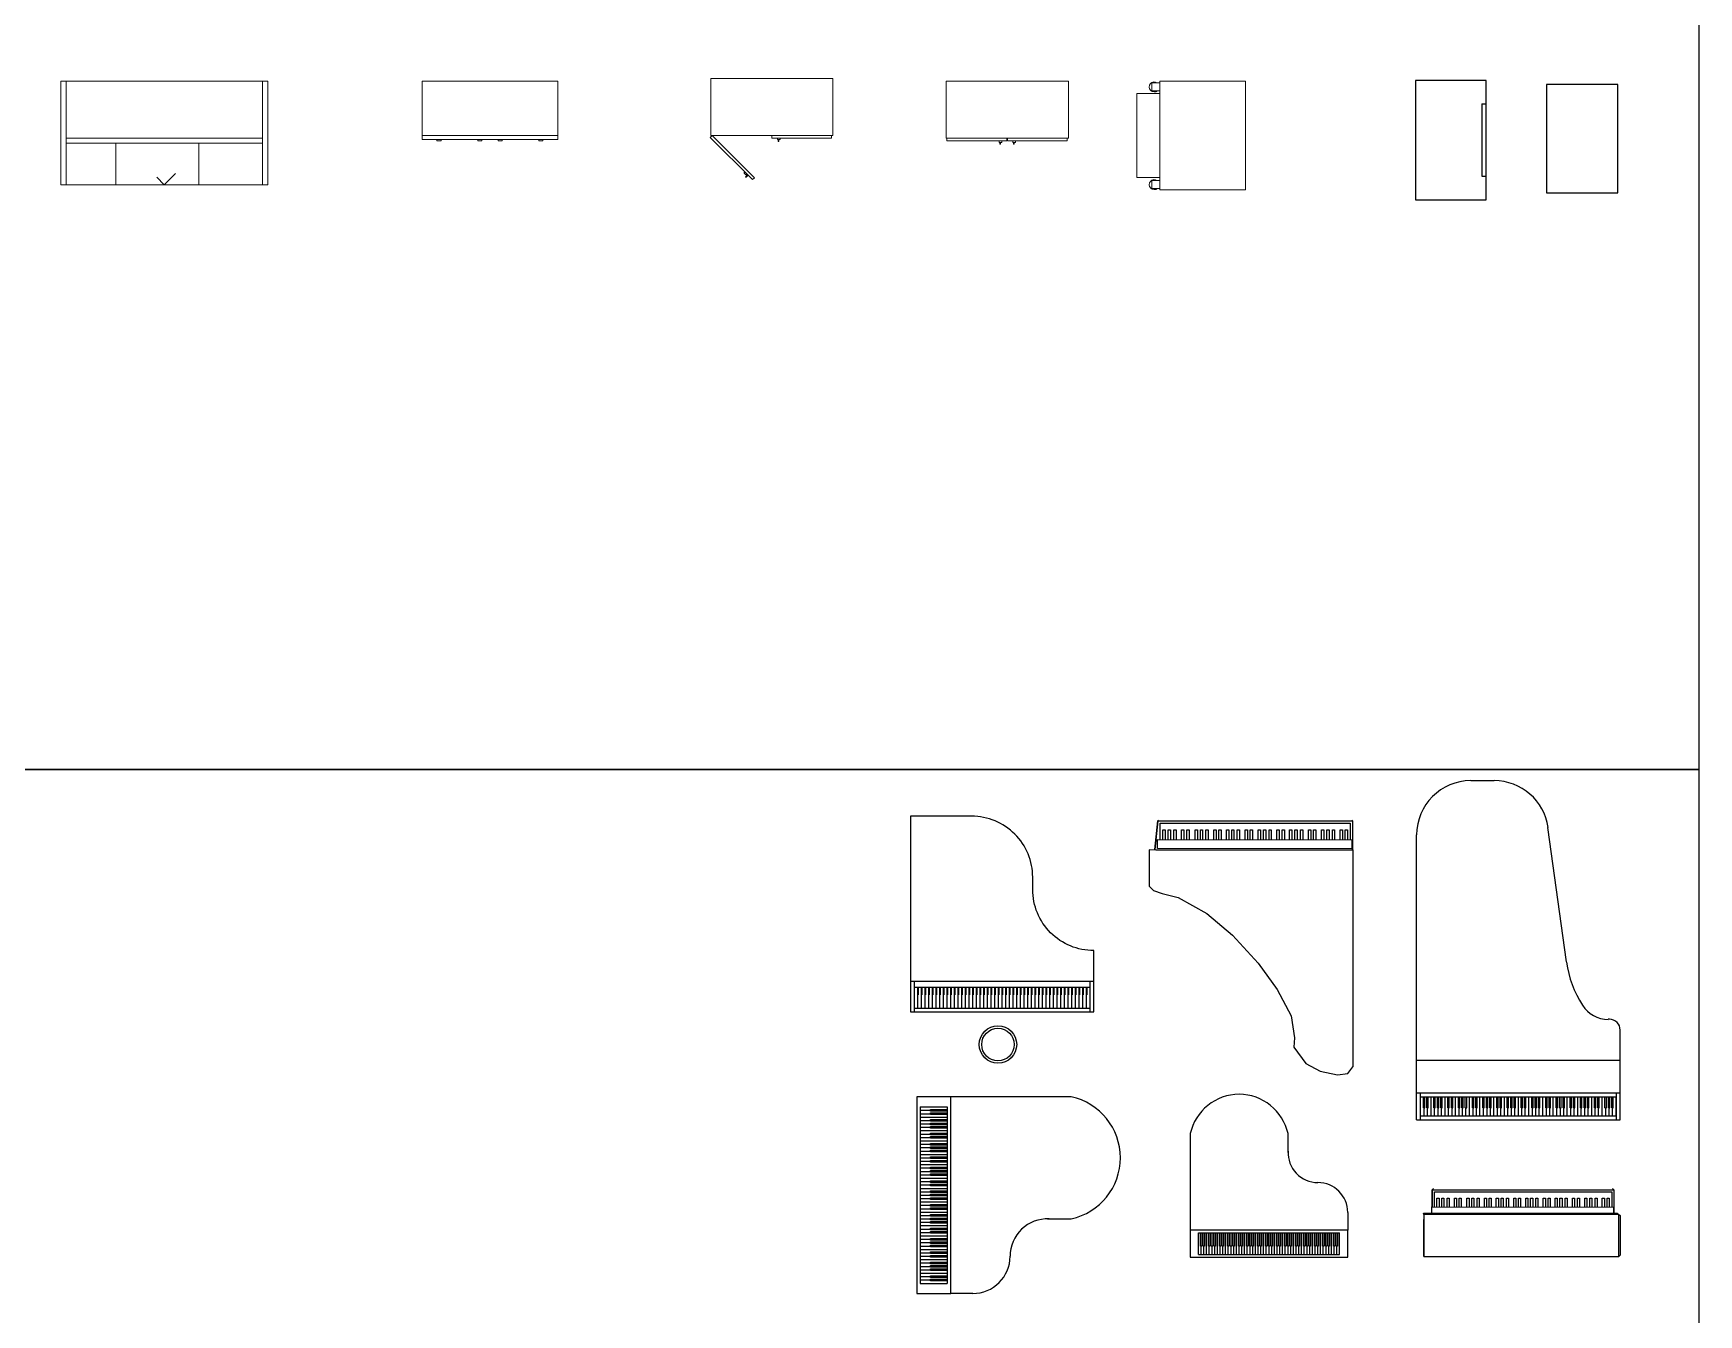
# Model space of a CAD drawing. Header units: millimetres. Extents: x 3103 to 179340, y -10977 to 70536.
# Drawn here: x 118279 to 130548, y 9286 to 18728 of the extents above; entities that cross this region are included whole.
import ezdxf

# ---------------------------------------------------------------- set-up
doc = ezdxf.new("R2010")
doc.units = ezdxf.units.MM
doc.header["$LTSCALE"] = 0.5
doc.linetypes.add('ELGO_LTYPE0', pattern=[0])
for name, color, linetype in [('AS-02', 11, 'Continuous'), ('Furniture & Equipment', 7, 'Continuous'), ('MEBEL', 1, 'Continuous')]:
    doc.layers.add(name, color=color, linetype=linetype)
doc.layers.add('Интерьер - Мебель_Ном_пера__1', color=7, linetype='Continuous', lineweight=13)
doc.layers.add('Интерьер - Мебель_Ном_пера__11', color=171, linetype='Continuous', lineweight=18)
doc.layers.add('Интерьер - Мебель_Ном_пера__2', color=7, linetype='Continuous', lineweight=15, true_color=0x7f7f7f)
doc.layers.add('Интерьер - Мебель_Ном_пера__4', color=7, linetype='Continuous', lineweight=20, true_color=0x029e21)

# ---------------------------------------------------------------- blocks, each defined once
blk = doc.blocks.new('Piano_26')
at = {"layer": 'Furniture & Equipment', "color": 5, "linetype": 'Continuous'}
for p, q in [((400, 2500), (572, 2500)), ((0, 0), (0, 2100)), ((1105, 1164), (968, 2155)), ((1420, 742), (1412, 742)), ((1500, 0), (1500, 662)), ((0, 441), (1500, 441)), ((0, 200), (1500, 200)), ((30, 0), (30, 200)), ((30, 170), (1470, 170)), ((51, 90), (51, 170)), ((61, 90), (61, 170)), ((76, 90), (76, 170)), ((86, 90), (86, 170)), ((107, 30), (107, 170)), ((128, 90), (128, 170)), ((138, 90), (138, 170)), ((154, 90), (154, 170)), ((164, 90), (164, 170)), ((179, 90), (179, 170)), ((189, 90), (189, 170)), ((210, 30), (210, 170)), ((231, 90), (231, 170)), ((241, 90), (241, 170)), ((256, 90), (256, 170)), ((266, 90), (266, 170)), ((287, 30), (287, 170)), ((308, 90), (308, 170)), ((318, 90), (318, 170)), ((334, 90), (334, 170)), ((344, 90), (344, 170)), ((359, 90), (359, 170)), ((369, 90), (369, 170)), ((390, 30), (390, 170)), ((411, 90), (411, 170)), ((421, 90), (421, 170)), ((436, 90), (436, 170)), ((446, 90), (446, 170)), ((467, 30), (467, 170)), ((488, 90), (488, 170)), ((498, 90), (498, 170)), ((514, 90), (514, 170)), ((524, 90), (524, 170)), ((539, 90), (539, 170)), ((549, 90), (549, 170)), ((570, 30), (570, 170)), ((591, 90), (591, 170)), ((601, 90), (601, 170)), ((616, 90), (616, 170)), ((626, 90), (626, 170)), ((647, 30), (647, 170)), ((668, 90), (668, 170)), ((678, 90), (678, 170)), ((694, 90), (694, 170)), ((704, 90), (704, 170)), ((719, 90), (719, 170)), ((729, 90), (729, 170)), ((750, 30), (750, 170)), ((771, 90), (771, 170)), ((781, 90), (781, 170)), ((796, 90), (796, 170)), ((806, 90), (806, 170)), ((827, 30), (827, 170)), ((848, 90), (848, 170)), ((858, 90), (858, 170)), ((874, 90), (874, 170)), ((884, 90), (884, 170)), ((899, 90), (899, 170)), ((909, 90), (909, 170)), ((930, 30), (930, 170)), ((951, 90), (951, 170)), ((961, 90), (961, 170)), ((976, 90), (976, 170)), ((986, 90), (986, 170)), ((1007, 30), (1007, 170)), ((1028, 90), (1028, 170)), ((1038, 90), (1038, 170)), ((1054, 90), (1054, 170)), ((1064, 90), (1064, 170)), ((1079, 90), (1079, 170)), ((1089, 90), (1089, 170)), ((1110, 30), (1110, 170)), ((1131, 90), (1131, 170)), ((1141, 90), (1141, 170)), ((1156, 90), (1156, 170)), ((1166, 90), (1166, 170)), ((1187, 30), (1187, 170)), ((1208, 90), (1208, 170)), ((1218, 90), (1218, 170)), ((1234, 90), (1234, 170)), ((1244, 90), (1244, 170)), ((1259, 90), (1259, 170)), ((1269, 90), (1269, 170)), ((1290, 30), (1290, 170)), ((1311, 90), (1311, 170)), ((1321, 90), (1321, 170)), ((1336, 90), (1336, 170)), ((1346, 90), (1346, 170)), ((1367, 30), (1367, 170)), ((1388, 90), (1388, 170)), ((1398, 90), (1398, 170)), ((1414, 90), (1414, 170)), ((1424, 90), (1424, 170)), ((1439, 90), (1439, 170)), ((1449, 90), (1449, 170)), ((1470, 200), (1470, 0)), ((1470, 30), (1470, 170)), ((0, 0), (1500, 0)), ((30, 30), (1470, 30)), ((51, 90), (61, 90)), ((56, 30), (56, 90)), ((76, 90), (86, 90)), ((81, 30), (81, 90)), ((128, 90), (138, 90)), ((133, 30), (133, 90)), ((154, 90), (164, 90)), ((159, 30), (159, 90)), ((179, 90), (189, 90)), ((184, 30), (184, 90)), ((231, 90), (241, 90)), ((236, 30), (236, 90)), ((256, 90), (266, 90)), ((261, 30), (261, 90)), ((308, 90), (318, 90)), ((313, 30), (313, 90)), ((334, 90), (344, 90)), ((339, 30), (339, 90)), ((359, 90), (369, 90)), ((364, 30), (364, 90)), ((411, 90), (421, 90)), ((416, 30), (416, 90)), ((436, 90), (446, 90)), ((441, 30), (441, 90)), ((488, 90), (498, 90)), ((493, 30), (493, 90)), ((514, 90), (524, 90)), ((519, 30), (519, 90)), ((539, 90), (549, 90)), ((544, 30), (544, 90)), ((591, 90), (601, 90)), ((596, 30), (596, 90)), ((616, 90), (626, 90)), ((621, 30), (621, 90)), ((668, 90), (678, 90)), ((673, 30), (673, 90)), ((694, 90), (704, 90)), ((699, 30), (699, 90)), ((719, 90), (729, 90)), ((724, 30), (724, 90)), ((771, 90), (781, 90)), ((776, 30), (776, 90)), ((796, 90), (806, 90)), ((801, 30), (801, 90)), ((848, 90), (858, 90)), ((853, 30), (853, 90)), ((874, 90), (884, 90)), ((879, 30), (879, 90)), ((899, 90), (909, 90)), ((904, 30), (904, 90)), ((951, 90), (961, 90)), ((956, 30), (956, 90)), ((976, 90), (986, 90)), ((981, 30), (981, 90)), ((1028, 90), (1038, 90)), ((1033, 30), (1033, 90)), ((1054, 90), (1064, 90)), ((1059, 30), (1059, 90)), ((1079, 90), (1089, 90)), ((1084, 30), (1084, 90)), ((1131, 90), (1141, 90)), ((1136, 30), (1136, 90)), ((1156, 90), (1166, 90)), ((1161, 30), (1161, 90)), ((1208, 90), (1218, 90)), ((1213, 30), (1213, 90)), ((1234, 90), (1244, 90)), ((1239, 30), (1239, 90)), ((1259, 90), (1269, 90)), ((1264, 30), (1264, 90)), ((1311, 90), (1321, 90)), ((1316, 30), (1316, 90)), ((1336, 90), (1346, 90)), ((1341, 30), (1341, 90)), ((1388, 90), (1398, 90)), ((1393, 30), (1393, 90)), ((1414, 90), (1424, 90)), ((1419, 30), (1419, 90)), ((1439, 90), (1449, 90)), ((1444, 30), (1444, 90))]:
    blk.add_line(p, q, dxfattribs=at)
for centre, radius, start, end in [((400, 2100), 400, 90, 180), ((572, 2100), 400, 7.8393, 90), ((1887, 1271), 790, 187.8393, 212.6077), ((1412, 967), 226, 212.6077, 270), ((1420, 662), 80, 0, 90)]:
    blk.add_arc(centre, radius, start, end, dxfattribs=at)
blk = doc.blocks.new('Piano - Baby Grand')
at = {"linetype": 'Continuous'}
for p, q in [((-29, 8.250005), (-29, -27.249995)), ((7, 1.250005), (7, 8.250005)), ((29, -20.749995), (29, -27.249995)), ((-29, -27.249995), (-29, -37.249995)), ((29, -27.249995), (-29, -27.249995)), ((-26, -36.249995), (-26, -28.249995)), ((-26, -28.249995), (26, -28.249995)), ((-25.25, -33.249995), (-25.25, -28.249995)), ((-24.75, -28.249995), (-24.75, -33.249995)), ((-24.25, -33.249995), (-24.25, -28.249995)), ((-23.75, -28.249995), (-23.75, -33.249995)), ((-23, -36.249995), (-23, -28.249995)), ((-22.25, -33.249995), (-22.25, -28.249995)), ((-21.75, -28.249995), (-21.75, -33.249995)), ((-21.25, -33.249995), (-21.25, -28.249995)), ((-20.75, -28.249995), (-20.75, -33.249995)), ((-20.25, -33.249995), (-20.25, -28.249995)), ((-19.75, -28.249995), (-19.75, -33.249995)), ((-19, -36.249995), (-19, -28.249995)), ((-18.25, -33.249995), (-18.25, -28.249995)), ((-17.75, -28.249995), (-17.75, -33.249995)), ((-17.25, -33.249995), (-17.25, -28.249995)), ((-16.75, -28.249995), (-16.75, -33.249995)), ((-16, -36.249995), (-16, -28.249995)), ((-15.25, -33.249995), (-15.25, -28.249995)), ((-14.75, -28.249995), (-14.75, -33.249995)), ((-14.25, -33.249995), (-14.25, -28.249995)), ((-13.75, -28.249995), (-13.75, -33.249995)), ((-13.25, -33.249995), (-13.25, -28.249995)), ((-12.75, -28.249995), (-12.75, -33.249995)), ((-12, -36.249995), (-12, -28.249995)), ((-11.25, -33.249995), (-11.25, -28.249995)), ((-10.75, -28.249995), (-10.75, -33.249995)), ((-10.25, -33.249995), (-10.25, -28.249995)), ((-9.75, -28.249995), (-9.75, -33.249995)), ((-9, -36.249995), (-9, -28.249995)), ((-8.25, -33.249995), (-8.25, -28.249995)), ((-7.75, -28.249995), (-7.75, -33.249995)), ((-7.25, -33.249995), (-7.25, -28.249995)), ((-6.75, -28.249995), (-6.75, -33.249995)), ((-6.25, -33.249995), (-6.25, -28.249995)), ((-5.75, -28.249995), (-5.75, -33.249995)), ((-5, -36.249995), (-5, -28.249995)), ((-4.25, -33.249995), (-4.25, -28.249995)), ((-3.75, -28.249995), (-3.75, -33.249995)), ((-3.25, -33.249995), (-3.25, -28.249995)), ((-2.75, -28.249995), (-2.75, -33.249995)), ((-2, -36.249995), (-2, -28.249995)), ((-1.25, -33.249995), (-1.25, -28.249995)), ((-0.75, -28.249995), (-0.75, -33.249995)), ((-0.25, -33.249995), (-0.25, -28.249995)), ((0.25, -28.249995), (0.25, -33.249995)), ((0.75, -33.249995), (0.75, -28.249995)), ((1.25, -28.249995), (1.25, -33.249995)), ((2, -36.249995), (2, -28.249995)), ((2.75, -33.249995), (2.75, -28.249995)), ((3.25, -28.249995), (3.25, -33.249995)), ((3.75, -33.249995), (3.75, -28.249995)), ((4.25, -28.249995), (4.25, -33.249995)), ((5, -36.249995), (5, -28.249995)), ((5.75, -33.249995), (5.75, -28.249995)), ((6.25, -28.249995), (6.25, -33.249995)), ((6.75, -33.249995), (6.75, -28.249995)), ((7.25, -28.249995), (7.25, -33.249995)), ((7.75, -33.249995), (7.75, -28.249995)), ((8.25, -28.249995), (8.25, -33.249995)), ((9, -36.249995), (9, -28.249995)), ((9.75, -33.249995), (9.75, -28.249995)), ((10.25, -28.249995), (10.25, -33.249995)), ((10.75, -33.249995), (10.75, -28.249995)), ((11.25, -28.249995), (11.25, -33.249995)), ((12, -36.249995), (12, -28.249995)), ((12.75, -33.249995), (12.75, -28.249995)), ((13.25, -28.249995), (13.25, -33.249995)), ((13.75, -33.249995), (13.75, -28.249995)), ((14.25, -28.249995), (14.25, -33.249995)), ((14.75, -33.249995), (14.75, -28.249995)), ((15.25, -28.249995), (15.25, -33.249995)), ((16, -36.249995), (16, -28.249995)), ((16.75, -33.249995), (16.75, -28.249995)), ((17.25, -28.249995), (17.25, -33.249995)), ((17.75, -33.249995), (17.75, -28.249995)), ((18.25, -28.249995), (18.25, -33.249995)), ((19, -36.249995), (19, -28.249995)), ((19.75, -33.249995), (19.75, -28.249995)), ((20.25, -28.249995), (20.25, -33.249995)), ((20.75, -33.249995), (20.75, -28.249995)), ((21.25, -28.249995), (21.25, -33.249995)), ((21.75, -33.249995), (21.75, -28.249995)), ((22.25, -28.249995), (22.25, -33.249995)), ((23, -36.249995), (23, -28.249995)), ((23.75, -33.249995), (23.75, -28.249995)), ((24.25, -28.249995), (24.25, -33.249995)), ((24.75, -33.249995), (24.75, -28.249995)), ((25.25, -28.249995), (25.25, -33.249995)), ((26, -36.249995), (26, -28.249995)), ((29, -37.249995), (29, -27.249995)), ((-25, -33.249995), (-25.25, -33.249995)), ((-24.75, -33.249995), (-25, -33.249995)), ((-25, -36.249995), (-25, -33.249995)), ((-24, -33.249995), (-24.25, -33.249995)), ((-23.75, -33.249995), (-24, -33.249995)), ((-24, -36.249995), (-24, -33.249995)), ((-22, -33.249995), (-22.25, -33.249995)), ((-21.75, -33.249995), (-22, -33.249995)), ((-22, -36.249995), (-22, -33.249995)), ((-21, -33.249995), (-21.25, -33.249995)), ((-20.75, -33.249995), (-21, -33.249995)), ((-21, -36.249995), (-21, -33.249995)), ((-20, -33.249995), (-20.25, -33.249995)), ((-19.75, -33.249995), (-20, -33.249995)), ((-20, -36.249995), (-20, -33.249995)), ((-18, -33.249995), (-18.25, -33.249995)), ((-17.75, -33.249995), (-18, -33.249995)), ((-18, -36.249995), (-18, -33.249995)), ((-17, -33.249995), (-17.25, -33.249995)), ((-16.75, -33.249995), (-17, -33.249995)), ((-17, -36.249995), (-17, -33.249995)), ((-15, -33.249995), (-15.25, -33.249995)), ((-14.75, -33.249995), (-15, -33.249995)), ((-15, -36.249995), (-15, -33.249995)), ((-14, -33.249995), (-14.25, -33.249995)), ((-13.75, -33.249995), (-14, -33.249995)), ((-14, -36.249995), (-14, -33.249995)), ((-13, -33.249995), (-13.25, -33.249995)), ((-12.75, -33.249995), (-13, -33.249995)), ((-13, -36.249995), (-13, -33.249995)), ((-11, -33.249995), (-11.25, -33.249995)), ((-10.75, -33.249995), (-11, -33.249995)), ((-11, -36.249995), (-11, -33.249995)), ((-10, -33.249995), (-10.25, -33.249995)), ((-9.75, -33.249995), (-10, -33.249995)), ((-10, -36.249995), (-10, -33.249995)), ((-8, -33.249995), (-8.25, -33.249995)), ((-7.75, -33.249995), (-8, -33.249995)), ((-8, -36.249995), (-8, -33.249995)), ((-7, -33.249995), (-7.25, -33.249995)), ((-6.75, -33.249995), (-7, -33.249995)), ((-7, -36.249995), (-7, -33.249995)), ((-6, -33.249995), (-6.25, -33.249995)), ((-5.75, -33.249995), (-6, -33.249995)), ((-6, -36.249995), (-6, -33.249995)), ((-4, -33.249995), (-4.25, -33.249995)), ((-3.75, -33.249995), (-4, -33.249995)), ((-4, -36.249995), (-4, -33.249995)), ((-3, -33.249995), (-3.25, -33.249995)), ((-2.75, -33.249995), (-3, -33.249995)), ((-3, -36.249995), (-3, -33.249995)), ((-1, -33.249995), (-1.25, -33.249995)), ((-0.75, -33.249995), (-1, -33.249995)), ((-1, -36.249995), (-1, -33.249995)), ((0, -33.249995), (-0.25, -33.249995)), ((0.25, -33.249995), (0, -33.249995)), ((0, -36.249995), (0, -33.249995)), ((1, -33.249995), (0.75, -33.249995)), ((1.25, -33.249995), (1, -33.249995)), ((1, -36.249995), (1, -33.249995)), ((3, -33.249995), (2.75, -33.249995)), ((3.25, -33.249995), (3, -33.249995)), ((3, -36.249995), (3, -33.249995)), ((4, -33.249995), (3.75, -33.249995)), ((4.25, -33.249995), (4, -33.249995)), ((4, -36.249995), (4, -33.249995)), ((6, -33.249995), (5.75, -33.249995)), ((6.25, -33.249995), (6, -33.249995)), ((6, -36.249995), (6, -33.249995)), ((7, -33.249995), (6.75, -33.249995)), ((7.25, -33.249995), (7, -33.249995)), ((7, -36.249995), (7, -33.249995)), ((8, -33.249995), (7.75, -33.249995)), ((8.25, -33.249995), (8, -33.249995)), ((8, -36.249995), (8, -33.249995)), ((10, -33.249995), (9.75, -33.249995)), ((10.25, -33.249995), (10, -33.249995)), ((10, -36.249995), (10, -33.249995)), ((11, -33.249995), (10.75, -33.249995)), ((11.25, -33.249995), (11, -33.249995)), ((11, -36.249995), (11, -33.249995)), ((13, -33.249995), (12.75, -33.249995)), ((13.25, -33.249995), (13, -33.249995)), ((13, -36.249995), (13, -33.249995)), ((14, -33.249995), (13.75, -33.249995)), ((14.25, -33.249995), (14, -33.249995)), ((14, -36.249995), (14, -33.249995)), ((15, -33.249995), (14.75, -33.249995)), ((15.25, -33.249995), (15, -33.249995)), ((15, -36.249995), (15, -33.249995)), ((17, -33.249995), (16.75, -33.249995)), ((17.25, -33.249995), (17, -33.249995)), ((17, -36.249995), (17, -33.249995)), ((18, -33.249995), (17.75, -33.249995)), ((18.25, -33.249995), (18, -33.249995)), ((18, -36.249995), (18, -33.249995)), ((20, -33.249995), (19.75, -33.249995)), ((20.25, -33.249995), (20, -33.249995)), ((20, -36.249995), (20, -33.249995)), ((21, -33.249995), (20.75, -33.249995)), ((21.25, -33.249995), (21, -33.249995)), ((21, -36.249995), (21, -33.249995)), ((22, -33.249995), (21.75, -33.249995)), ((22.25, -33.249995), (22, -33.249995)), ((22, -36.249995), (22, -33.249995)), ((24, -33.249995), (23.75, -33.249995)), ((24.25, -33.249995), (24, -33.249995)), ((24, -36.249995), (24, -33.249995)), ((25, -33.249995), (24.75, -33.249995)), ((25.25, -33.249995), (25, -33.249995)), ((25, -36.249995), (25, -33.249995)), ((-29, -37.249995), (29, -37.249995)), ((-26, -36.249995), (-25, -36.249995)), ((-25, -36.249995), (-24, -36.249995)), ((-24, -36.249995), (-23, -36.249995)), ((-23, -36.249995), (-22, -36.249995)), ((-22, -36.249995), (-21, -36.249995)), ((-21, -36.249995), (-20, -36.249995)), ((-20, -36.249995), (-19, -36.249995)), ((-19, -36.249995), (-18, -36.249995)), ((-18, -36.249995), (-17, -36.249995)), ((-17, -36.249995), (-16, -36.249995)), ((-16, -36.249995), (-15, -36.249995)), ((-15, -36.249995), (-14, -36.249995)), ((-14, -36.249995), (-13, -36.249995)), ((-13, -36.249995), (-12, -36.249995)), ((-12, -36.249995), (-11, -36.249995)), ((-11, -36.249995), (-10, -36.249995)), ((-10, -36.249995), (-9, -36.249995)), ((-9, -36.249995), (-8, -36.249995)), ((-8, -36.249995), (-7, -36.249995)), ((-7, -36.249995), (-6, -36.249995)), ((-6, -36.249995), (-5, -36.249995)), ((-5, -36.249995), (-4, -36.249995)), ((-4, -36.249995), (-3, -36.249995)), ((-3, -36.249995), (-2, -36.249995)), ((-2, -36.249995), (-1, -36.249995)), ((-1, -36.249995), (0, -36.249995)), ((0, -36.249995), (1, -36.249995)), ((1, -36.249995), (2, -36.249995)), ((2, -36.249995), (3, -36.249995)), ((3, -36.249995), (4, -36.249995)), ((4, -36.249995), (5, -36.249995)), ((5, -36.249995), (6, -36.249995)), ((6, -36.249995), (7, -36.249995)), ((7, -36.249995), (8, -36.249995)), ((8, -36.249995), (9, -36.249995)), ((9, -36.249995), (10, -36.249995)), ((10, -36.249995), (11, -36.249995)), ((11, -36.249995), (12, -36.249995)), ((12, -36.249995), (13, -36.249995)), ((13, -36.249995), (14, -36.249995)), ((14, -36.249995), (15, -36.249995)), ((15, -36.249995), (16, -36.249995)), ((16, -36.249995), (17, -36.249995)), ((17, -36.249995), (18, -36.249995)), ((18, -36.249995), (19, -36.249995)), ((19, -36.249995), (20, -36.249995)), ((20, -36.249995), (21, -36.249995)), ((21, -36.249995), (22, -36.249995)), ((22, -36.249995), (23, -36.249995)), ((23, -36.249995), (24, -36.249995)), ((24, -36.249995), (25, -36.249995)), ((25, -36.249995), (26, -36.249995))]:
    blk.add_line(p, q, dxfattribs=at)
for centre, radius, start, end in [((-11, 4.327585), 18.42241, 12.29325, 167.7067), ((18, 1.250005), 11, 177.3974, 270), ((18, -20.749995), 11, 0, 90)]:
    blk.add_arc(centre, radius, start, end, dxfattribs=at)
blk = doc.blocks.new('BEKOMO2')
at = {"layer": 'AS-02'}
for q in [(0, 0), (0, -13)]:
    blk.add_line((0, -13), q, dxfattribs=at)
blk.add_lwpolyline([(-798, -526), (0, -526), (0, 0), (-798, 0)], close=True, dxfattribs=at)
blk = doc.blocks.new('BETRUM2')
at = {"layer": 'AS-02'}
for p, q in [((-706, -32), (-706, 0)), ((-174, -32), (-174, 0)), ((-706, -32), (-174, -32))]:
    blk.add_line(p, q, dxfattribs=at)
blk.add_lwpolyline([(-880, -520), (0, -520), (0, 0), (-880, 0)], close=True, dxfattribs=at)
blk = doc.blocks.new('MacTable II +')
at = {"layer": 'Интерьер - Мебель_Ном_пера__1', "linetype": 'Continuous'}
for p, q in [((1524, 0), (0, 0)), ((0, 0), (0, -762)), ((38, -762), (38, 0)), ((1486, -762), (1486, 0)), ((1524, -762), (1524, 0)), ((38, -419), (1486, -419)), ((38, -457), (1486, -457)), ((406, -457), (406, -762)), ((1016, -457), (1016, -762)), ((762, -762), (707, -707)), ((762, -762), (844, -680)), ((0, -762), (1524, -762))]:
    blk.add_line(p, q, dxfattribs=at)
blk = doc.blocks.new('TWINLINE COMPUTER TABLE 1')
at = {"layer": 'Интерьер - Мебель_Ном_пера__2', "linetype": 'Continuous'}
for p, q in [((70, 640), (-100, 640)), ((-100, 640), (-100, 20)), ((700, 730), (70, 730)), ((70, 730), (70, -70)), ((70, 20), (70, 640)), ((700, -70), (700, 730)), ((-100, 20), (70, 20)), ((70, -70), (700, -70))]:
    blk.add_line(p, q, dxfattribs=at)
at = {"layer": 'Интерьер - Мебель_Ном_пера__4', "linetype": 'Continuous'}
for p, q in [((70, 718), (10, 718)), ((10, 718), (10, 660)), ((10, 660), (70, 660)), ((70, 660), (70, 718)), ((70, -2), (10, -2)), ((10, -2), (10, -60)), ((10, -60), (70, -60)), ((70, -60), (70, -2))]:
    blk.add_line(p, q, dxfattribs=at)
for centre in [(29, 688.5), (29, -31.5)]:
    blk.add_arc(centre, 37, 54, 310, dxfattribs=at)
blk = doc.blocks.new('CUPBOARD 5')
at = {"layer": 'Интерьер - Мебель_Ном_пера__4', "linetype": 'Continuous'}
for p, q in [((0, 0), (-900, 0)), ((-900, 0), (-900, -20)), ((0, -420), (0, 0)), ((-900, -20), (-900, -420)), ((-890, -420), (-904, -434)), ((-904, -434), (-593, -745)), ((-900, -420), (-880, -420)), ((-579, -731), (-890, -420)), ((-880, -420), (-450, -420)), ((-10, -420), (-450, -420)), ((-450, -420), (-450, -440)), ((-450, -440), (-410, -440)), ((-410, -440), (-410, -440)), ((-410, -440), (-409, -440)), ((-410, -450), (-410, -440)), ((-410, -450), (-410, -450)), ((-410, -450), (-409, -450)), ((-409, -440), (-409, -440)), ((-409, -440), (-408, -440)), ((-409, -450), (-409, -450)), ((-409, -450), (-408, -450)), ((-408, -440), (-406, -440)), ((-408, -450), (-406, -450)), ((-406, -440), (-405, -440)), ((-406, -450), (-405, -450)), ((-405, -440), (-403, -440)), ((-405, -458), (-405, -450)), ((-405, -450), (-405, -450)), ((-405, -450), (-403, -450)), ((-405, -463), (-405, -458)), ((-405, -464), (-405, -463)), ((-400, -464), (-405, -464)), ((-403, -440), (-402, -440)), ((-403, -450), (-402, -450)), ((-402, -440), (-400, -440)), ((-402, -450), (-400, -450)), ((-400, -440), (-398, -440)), ((-400, -458), (-400, -450)), ((-400, -450), (-400, -450)), ((-400, -450), (-398, -450)), ((-400, -463), (-400, -458)), ((-400, -464), (-400, -463)), ((-398, -440), (-397, -440)), ((-398, -450), (-397, -450)), ((-397, -440), (-395, -440)), ((-397, -450), (-395, -450)), ((-395, -440), (-394, -440)), ((-395, -450), (-394, -450)), ((-394, -440), (-392, -440)), ((-394, -450), (-392, -450)), ((-392, -440), (-391, -440)), ((-392, -450), (-391, -450)), ((-391, -440), (-391, -440)), ((-391, -440), (-390, -440)), ((-391, -450), (-391, -450)), ((-391, -450), (-390, -450)), ((-390, -440), (-10, -440)), ((-390, -440), (-390, -440)), ((-390, -450), (-390, -440)), ((-390, -450), (-390, -450)), ((-10, -420), (0, -420)), ((-10, -440), (-10, -420)), ((-650, -689), (-657, -696)), ((-656, -696), (-657, -696)), ((-657, -696), (-657, -696)), ((-656, -697), (-656, -696)), ((-655, -697), (-656, -697)), ((-654, -698), (-655, -697)), ((-653, -699), (-654, -698)), ((-652, -700), (-653, -699)), ((-651, -702), (-652, -700)), ((-650, -703), (-651, -702)), ((-648, -704), (-650, -703)), ((-647, -705), (-648, -704)), ((-646, -706), (-647, -705)), ((-645, -707), (-646, -706)), ((-644, -708), (-645, -707)), ((-643, -709), (-644, -708)), ((-644, -724), (-643, -722)), ((-641, -727), (-644, -724)), ((-635, -703), (-643, -710)), ((-643, -710), (-643, -709)), ((-643, -709), (-643, -709)), ((-643, -710), (-643, -710)), ((-643, -722), (-640, -719)), ((-641, -727), (-639, -726)), ((-640, -719), (-634, -714)), ((-639, -726), (-636, -723)), ((-636, -723), (-631, -717)), ((-634, -714), (-629, -709)), ((-631, -717), (-626, -712)), ((-593, -745), (-579, -731))]:
    blk.add_line(p, q, dxfattribs=at)
blk = doc.blocks.new('CUPBOARD 6')
at = {"layer": 'Интерьер - Мебель_Ном_пера__11', "linetype": 'Continuous'}
for p, q in [((-490, -440), (-510, -440)), ((-510, -440), (-510, -450)), ((-510, -450), (-490, -450)), ((-503, -450), (-505, -450)), ((-505, -450), (-505, -458)), ((-505, -458), (-505, -463)), ((-505, -463), (-505, -464)), ((-505, -464), (-500, -464)), ((-502, -450), (-503, -450)), ((-500, -450), (-502, -450)), ((-500, -458), (-500, -450)), ((-500, -463), (-500, -458)), ((-500, -464), (-500, -463)), ((-490, -450), (-490, -440)), ((-390, -440), (-410, -440)), ((-410, -440), (-410, -450)), ((-410, -450), (-390, -450)), ((-403, -450), (-405, -450)), ((-405, -450), (-405, -458)), ((-405, -458), (-405, -463)), ((-405, -463), (-405, -464)), ((-405, -464), (-400, -464)), ((-402, -450), (-403, -450)), ((-400, -450), (-402, -450)), ((-400, -458), (-400, -450)), ((-400, -463), (-400, -458)), ((-400, -464), (-400, -463)), ((-390, -450), (-390, -440))]:
    blk.add_line(p, q, dxfattribs=at)
at = {"layer": 'Интерьер - Мебель_Ном_пера__4', "linetype": 'Continuous'}
for p, q in [((0, 0), (-900, 0)), ((-900, 0), (-900, -420)), ((0, -420), (0, 0)), ((-900, -420), (0, -420)), ((-455, -420), (-895, -420)), ((-895, -420), (-895, -440)), ((-895, -440), (-455, -440)), ((-455, -440), (-455, -420)), ((-10, -420), (-450, -420)), ((-450, -420), (-450, -440)), ((-450, -440), (-10, -440)), ((-10, -440), (-10, -420))]:
    blk.add_line(p, q, dxfattribs=at)
blk = doc.blocks.new('SIDE-OP TAMBOUR&  EXT UNIT9')
at = {"layer": 'Интерьер - Мебель_Ном_пера__11', "linetype": 'Continuous'}
for p, q in [((0, 0), (-1000, 0)), ((-1000, 0), (-1000, -400)), ((0, -400), (0, 0)), ((-1000, -400), (0, -400)), ((0, -400), (-1000, -400)), ((-1000, -400), (-1000, -430)), ((-1000, -430), (0, -430)), ((-860, -430), (-890, -430)), ((-890, -430), (-890, -440)), ((-890, -440), (-859, -440)), ((-859, -440), (-860, -430)), ((-560, -430), (-590, -430)), ((-590, -430), (-590, -440)), ((-590, -440), (-559, -440)), ((-559, -440), (-560, -430)), ((-410, -430), (-440, -430)), ((-440, -430), (-440, -440)), ((-440, -440), (-410, -440)), ((-410, -440), (-410, -430)), ((-110, -430), (-140, -430)), ((-140, -430), (-140, -440)), ((-140, -440), (-110, -440)), ((-110, -440), (-110, -430)), ((0, -430), (0, -400))]:
    blk.add_line(p, q, dxfattribs=at)
blk = doc.blocks.new('K13-7')
for p, q in [((2175, 882), (2175, 2232)), ((2400, 2205), (2175, 2205)), ((2220, 909), (2220, 2205)), ((2277, 2183), (2220, 2183)), ((2373, 2178), (2220, 2178)), ((2277, 2156), (2220, 2156)), ((2373, 2151), (2220, 2151)), ((2277, 2129), (2220, 2129)), ((2373, 2124), (2220, 2124)), ((2277, 2102), (2220, 2102)), ((2373, 2097), (2220, 2097)), ((2373, 909), (2373, 2205)), ((2277, 2075), (2220, 2075)), ((2373, 2070), (2220, 2070)), ((2277, 2048), (2220, 2048)), ((2373, 2043), (2220, 2043)), ((2277, 2021), (2220, 2021)), ((2373, 2016), (2220, 2016)), ((2277, 1994), (2220, 1994)), ((2373, 1989), (2220, 1989)), ((2277, 1967), (2220, 1967)), ((2373, 1962), (2220, 1962)), ((2277, 1940), (2220, 1940)), ((2373, 1935), (2220, 1935)), ((2277, 1913), (2220, 1913)), ((2373, 1908), (2220, 1908)), ((2277, 1886), (2220, 1886)), ((2373, 1881), (2220, 1881)), ((2277, 1859), (2220, 1859)), ((2373, 1854), (2220, 1854)), ((2277, 1832), (2220, 1832)), ((2373, 1827), (2220, 1827)), ((2277, 1805), (2220, 1805)), ((2373, 1800), (2220, 1800)), ((2277, 1778), (2220, 1778)), ((2373, 1773), (2220, 1773)), ((2277, 1751), (2220, 1751)), ((2373, 1746), (2220, 1746)), ((2277, 1724), (2220, 1724)), ((2373, 1719), (2220, 1719)), ((2277, 1697), (2220, 1697)), ((2373, 1692), (2220, 1692)), ((2277, 1670), (2220, 1670)), ((2373, 1665), (2220, 1665)), ((2277, 1643), (2220, 1643)), ((2373, 1638), (2220, 1638)), ((2277, 1616), (2220, 1616)), ((2373, 1611), (2220, 1611)), ((2277, 1589), (2220, 1589)), ((2373, 1584), (2220, 1584)), ((2277, 1562), (2220, 1562)), ((2373, 1557), (2220, 1557)), ((2277, 1535), (2220, 1535)), ((2373, 1530), (2220, 1530)), ((2277, 1508), (2220, 1508)), ((2373, 1503), (2220, 1503)), ((2277, 1481), (2220, 1481)), ((2373, 1476), (2220, 1476)), ((2277, 1454), (2220, 1454)), ((2373, 1449), (2220, 1449)), ((2277, 1427), (2220, 1427)), ((2373, 1422), (2220, 1422)), ((2277, 1400), (2220, 1400)), ((2373, 1395), (2220, 1395)), ((2277, 1373), (2220, 1373)), ((2373, 1368), (2220, 1368)), ((2277, 1346), (2220, 1346)), ((2373, 1341), (2220, 1341)), ((2277, 1319), (2220, 1319)), ((2373, 1314), (2220, 1314)), ((2277, 1292), (2220, 1292)), ((2373, 1287), (2220, 1287)), ((2277, 1265), (2220, 1265)), ((2373, 1260), (2220, 1260)), ((2277, 1238), (2220, 1238)), ((2373, 1233), (2220, 1233)), ((2277, 1211), (2220, 1211)), ((2373, 1206), (2220, 1206)), ((2277, 1184), (2220, 1184)), ((2373, 1179), (2220, 1179)), ((2277, 1157), (2220, 1157)), ((2373, 1152), (2220, 1152)), ((2277, 1130), (2220, 1130)), ((2373, 1125), (2220, 1125)), ((2277, 1103), (2220, 1103)), ((2373, 1098), (2220, 1098)), ((2277, 1076), (2220, 1076)), ((2373, 1071), (2220, 1071)), ((2277, 1049), (2220, 1049)), ((2373, 1044), (2220, 1044)), ((2277, 1022), (2220, 1022)), ((2373, 1017), (2220, 1017)), ((2277, 995), (2220, 995)), ((2373, 990), (2220, 990)), ((2277, 968), (2220, 968)), ((2373, 963), (2220, 963)), ((2277, 941), (2220, 941)), ((2373, 936), (2220, 936))]:
    blk.add_line(p, q)
blk.add_lwpolyline([(2400, 882), (2400, 2232), (1950, 2232, -0.414214), (1500, 1782), (1410, 1782, 0.414214), (960, 1332), (960, 882)], format="xyb", close=True)
blk.add_lwpolyline([(2175, 909), (2400, 909)])
for radius in [138, 120]:
    blk.add_circle((2642, 1526), radius)
blk = doc.blocks.new('m_100')
for p, q in [((-62, 23), (-67, 18)), ((-62, -1410), (-62, 23)), ((-62, 23), (147, 23)), ((-47, -1392), (-47, 8)), ((-47, 8), (77, 8)), ((74, -1413), (77, 19)), ((77, 19), (143, 19)), ((143, 19), (140, -1413)), ((150, 26), (154, 23)), ((150, 26), (1749, 26)), ((154, 23), (154, -1425)), ((1799, -11), (1749, 26)), ((3, -29), (3, -12)), ((3, -12), (77, -12)), ((77, -29), (3, -29)), ((3, -66), (3, -49)), ((3, -49), (77, -49)), ((77, -66), (3, -66)), ((3, -124), (3, -108)), ((3, -108), (77, -108)), ((1781, -215), (1809, -87)), ((1809, -87), (1799, -11)), ((77, -124), (3, -124)), ((3, -165), (3, -149)), ((3, -149), (77, -149)), ((76, -165), (3, -165)), ((3, -204), (3, -187)), ((3, -187), (76, -187)), ((76, -204), (3, -204)), ((1725, -320), (1781, -215)), ((3, -264), (3, -247)), ((3, -247), (76, -247)), ((76, -264), (3, -264)), ((3, -301), (3, -284)), ((3, -284), (76, -284)), ((76, -301), (3, -301)), ((3, -359), (3, -343)), ((3, -343), (76, -343)), ((76, -359), (3, -359)), ((1605, -407), (1725, -320)), ((3, -401), (3, -384)), ((3, -384), (76, -384)), ((76, -401), (3, -401)), ((3, -439), (3, -423)), ((3, -423), (76, -423)), ((76, -439), (3, -439)), ((3, -495), (3, -478)), ((3, -478), (76, -478)), ((1179, -532), (1374, -429)), ((1374, -429), (1536, -403)), ((1536, -403), (1605, -407)), ((76, -495), (3, -495)), ((3, -533), (3, -516)), ((3, -516), (76, -516)), ((76, -533), (3, -533)), ((3, -591), (3, -574)), ((3, -574), (76, -574)), ((76, -591), (3, -591)), ((985, -672), (1179, -532)), ((3, -632), (3, -615)), ((3, -615), (76, -615)), ((76, -632), (3, -632)), ((3, -671), (3, -654)), ((3, -654), (76, -654)), ((75, -671), (3, -671)), ((3, -729), (3, -712)), ((3, -712), (75, -712)), ((75, -729), (3, -729)), ((147, -688), (150, -688)), ((147, -732), (150, -732)), ((780, -859), (985, -672)), ((3, -767), (3, -750)), ((3, -750), (75, -750)), ((75, -767), (3, -767)), ((3, -825), (3, -808)), ((3, -808), (75, -808)), ((75, -825), (3, -825)), ((3, -866), (3, -849)), ((3, -849), (75, -849)), ((147, -749), (150, -749)), ((147, -793), (150, -793)), ((75, -866), (3, -866)), ((3, -905), (3, -888)), ((3, -888), (75, -888)), ((75, -905), (3, -905)), ((3, -960), (3, -943)), ((3, -943), (75, -943)), ((75, -960), (3, -960)), ((3, -998), (3, -981)), ((3, -981), (75, -981)), ((620, -1049), (780, -859)), ((75, -998), (3, -998)), ((3, -1056), (3, -1039)), ((3, -1039), (75, -1039)), ((75, -1056), (3, -1056)), ((3, -1097), (3, -1080)), ((3, -1080), (75, -1080)), ((75, -1097), (3, -1097)), ((501, -1261), (620, -1049)), ((3, -1136), (3, -1119)), ((3, -1119), (75, -1119)), ((75, -1136), (3, -1136)), ((3, -1197), (3, -1180)), ((3, -1180), (74, -1180)), ((74, -1197), (3, -1197)), ((3, -1235), (3, -1218)), ((3, -1218), (74, -1218)), ((74, -1235), (3, -1235)), ((3, -1293), (3, -1276)), ((3, -1276), (74, -1276)), ((74, -1293), (3, -1293)), ((3, -1334), (3, -1317)), ((3, -1317), (74, -1317)), ((74, -1334), (3, -1334)), ((473, -1378), (501, -1261)), ((-67, -1405), (-62, -1410)), ((-62, -1410), (147, -1432)), ((147, -1431), (-62, -1410)), ((74, -1392), (-47, -1392)), ((3, -1373), (3, -1356)), ((3, -1356), (74, -1356)), ((74, -1373), (3, -1373)), ((140, -1413), (74, -1413)), ((147, -1432), (147, -1431)), ((154, -1425), (150, -1475)), ((417, -1473), (451, -1442)), ((451, -1442), (473, -1378)), ((150, -1475), (417, -1473))]:
    blk.add_line(p, q)
blk = doc.blocks.new('m_132')
at = {"color": 0, "linetype": 'ELGO_LTYPE0'}
for p, q in [((-489, 1032), (-499, 1022)), ((-489, -306), (-489, 1032)), ((-489, 1032), (-317, 1032)), ((-475, -289), (-475, 1018)), ((-475, 1018), (-361, 1018)), ((-428, 982), (-428, 998)), ((-428, 998), (-361, 998)), ((-361, 982), (-428, 982)), ((-364, -309), (-361, 1029)), ((-361, 1029), (-317, 1029)), ((-319, -371), (-317, 1056)), ((-317, 1056), (-309, 1068)), ((-309, 1068), (-300, 1078)), ((-309, 1068), (-309, -369)), ((1, 1068), (-309, 1068)), ((-300, 1078), (-9, 1078)), ((-9, 1078), (-8, 1077)), ((-9, 1078), (1, 1068)), ((1, -369), (1, 1068)), ((-428, 947), (-428, 963)), ((-428, 963), (-361, 963)), ((-361, 947), (-428, 947)), ((-428, 893), (-428, 908)), ((-428, 908), (-361, 908)), ((-361, 893), (-428, 893)), ((-428, 854), (-428, 870)), ((-428, 870), (-361, 870)), ((-361, 854), (-428, 854)), ((-428, 818), (-428, 834)), ((-428, 834), (-361, 834)), ((-361, 818), (-428, 818)), ((-428, 763), (-428, 778)), ((-428, 778), (-361, 778)), ((-361, 763), (-428, 763)), ((-428, 728), (-428, 743)), ((-428, 743), (-362, 743)), ((-362, 728), (-428, 728)), ((-428, 673), (-428, 689)), ((-428, 689), (-362, 689)), ((-362, 673), (-428, 673)), ((-428, 635), (-428, 651)), ((-428, 651), (-362, 651)), ((-362, 635), (-428, 635)), ((-428, 599), (-428, 614)), ((-428, 614), (-362, 614)), ((-362, 599), (-428, 599)), ((-428, 547), (-428, 563)), ((-428, 563), (-362, 563)), ((-362, 547), (-428, 547)), ((-428, 512), (-428, 528)), ((-428, 528), (-362, 528)), ((-362, 512), (-428, 512)), ((-428, 458), (-428, 473)), ((-428, 473), (-362, 473)), ((-362, 458), (-428, 458)), ((-428, 419), (-428, 435)), ((-428, 435), (-362, 435)), ((-362, 419), (-428, 419)), ((-428, 383), (-428, 399)), ((-428, 399), (-362, 399)), ((-362, 383), (-428, 383)), ((-428, 329), (-428, 345)), ((-428, 345), (-362, 345)), ((-362, 329), (-428, 329)), ((-428, 294), (-428, 309)), ((-428, 309), (-362, 309)), ((-362, 294), (-428, 294)), ((-428, 240), (-428, 255)), ((-428, 255), (-362, 255)), ((-363, 240), (-428, 240)), ((-428, 201), (-428, 217)), ((-428, 217), (-363, 217)), ((-363, 201), (-428, 201)), ((-428, 165), (-428, 181)), ((-428, 181), (-363, 181)), ((-363, 165), (-428, 165)), ((-428, 113), (-428, 129)), ((-428, 129), (-363, 129)), ((-363, 113), (-428, 113)), ((-428, 78), (-428, 94)), ((-428, 94), (-363, 94)), ((-363, 78), (-428, 78)), ((-428, 24), (-428, 40)), ((-428, 40), (-363, 40)), ((-363, 24), (-428, 24)), ((-428, -14), (-428, 1)), ((-428, 1), (-363, 1)), ((-363, -14), (-428, -14)), ((-428, -51), (-428, -35)), ((-428, -35), (-363, -35)), ((-363, -51), (-428, -51)), ((-428, -108), (-428, -92)), ((-428, -92), (-363, -92)), ((-363, -108), (-428, -108)), ((-428, -143), (-428, -127)), ((-428, -127), (-363, -127)), ((-363, -143), (-428, -143)), ((-428, -197), (-428, -182)), ((-428, -182), (-363, -182)), ((-363, -197), (-428, -197)), ((-428, -236), (-428, -220)), ((-428, -220), (-363, -220)), ((-363, -236), (-428, -236)), ((-499, -296), (-489, -306)), ((-489, -306), (-364, -306)), ((-364, -306), (-489, -306)), ((-364, -289), (-475, -289)), ((-428, -272), (-428, -256)), ((-428, -256), (-364, -256)), ((-364, -272), (-428, -272)), ((-337, -309), (-364, -309)), ((-319, -309), (-337, -309)), ((-309, -369), (-319, -371)), ((-309, -369), (1, -369)), ((1, -369), (-270, -369))]:
    blk.add_line(p, q, dxfattribs=at)

msp = doc.modelspace()

# ---------------------------------------------------------------- linework, layer by layer
at = {"layer": 'MEBEL'}
for points in [[(106491.9, 27340.2), (130548.4, 27340.2), (130548.4, 13303.3), (106491.9, 13303.3)], [(106491.9, 13303.3), (130548.4, 13303.3), (130548.4, 3121), (106491.9, 3121)]]:
    msp.add_lwpolyline(points, close=True, dxfattribs=at)

# ---------------------------------------------------------------- block references
at = {"layer": 'MEBEL', "linetype": 'Continuous'}
for name, p in [('MacTable II +', (118482.1, 18374.2)), ('SIDE-OP TAMBOUR&  EXT UNIT9', (122143, 18374.2)), ('CUPBOARD 5', (124170.6, 18394.2)), ('CUPBOARD 6', (125905.4, 18374.2)), ('TWINLINE COMPUTER TABLE 1', (126508.6, 17644.1))]:
    msp.add_blockref(name, p, dxfattribs=at)
at = {"layer": 'MEBEL', "rotation": 270}
for name, p in [('BETRUM2', (128982.6, 17500.8)), ('BEKOMO2', (129953.4, 17552)), ('K13-7', (123860, 13918.7)), ('m_100', (127973.9, 12861.7)), ('m_132', (128891.5, 9716.2))]:
    msp.add_blockref(name, p, dxfattribs=at)
at = {"layer": 'MEBEL'}
msp.add_blockref('Piano_26', (128470.1, 10721), dxfattribs=at)
at = {"layer": 'MEBEL', "xscale": 25, "yscale": 25, "zscale": 25, "rotation": 270}
msp.add_blockref('Piano - Baby Grand', (125719.1, 10167), dxfattribs=at)
at = {"layer": 'MEBEL', "xscale": 20, "yscale": 20, "zscale": 20}
msp.add_blockref('Piano - Baby Grand', (127382.9, 10454.9), dxfattribs=at)

doc.saveas('drawing.dxf')
